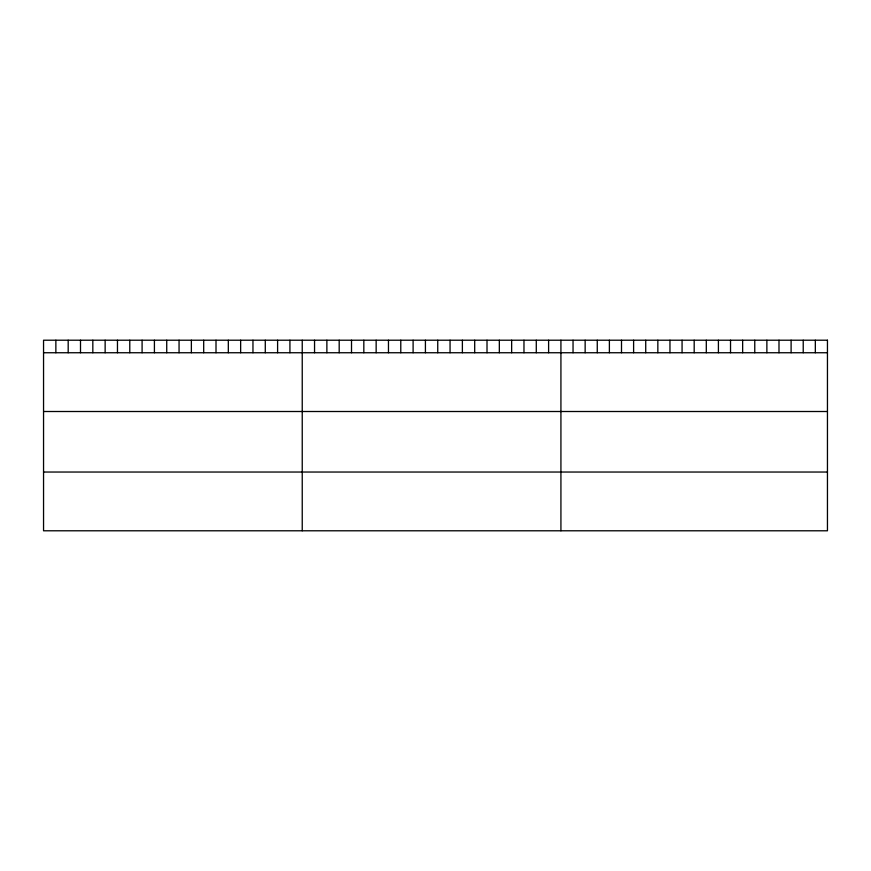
<?xml version="1.0" encoding="UTF-8"?>
<svg xmlns="http://www.w3.org/2000/svg" width="871" height="871" viewBox="0 0 871 871"><rect width="100%" height="100%" fill="white"/><g stroke="black" fill="none" stroke-linecap="round" stroke-linejoin="round"><path stroke-width="1.31" d="M43.55 352.744L827.45 352.744M43.55 411.504L827.45 411.504M43.55 472.038L827.45 472.038M815.332 340.213L815.332 352.744M803.225 340.213L803.225 352.744M791.108 340.213L791.108 352.744M778.99 340.213L778.99 352.744M766.872 340.213L766.872 352.744M754.765 340.213L754.765 352.744M742.647 340.213L742.647 352.744M730.529 340.213L730.529 352.744M718.412 340.213L718.412 352.744M706.305 340.213L706.305 352.744M694.187 340.213L694.187 352.744M682.069 340.213L682.069 352.744M669.962 340.213L669.962 352.744M657.845 340.213L657.845 352.744M645.727 340.213L645.727 352.744M633.609 340.213L633.609 352.744M621.502 340.213L621.502 352.744M609.384 340.213L609.384 352.744M597.266 340.213L597.266 352.744M585.149 340.213L585.149 352.744M573.042 340.213L573.042 352.744M560.924 340.213L560.924 530.787M548.61 340.213L548.61 352.744M536.286 340.213L536.286 352.744M523.972 340.213L523.972 352.744M511.647 340.213L511.647 352.744M499.333 340.213L499.333 352.744M487.009 340.213L487.009 352.744M474.695 340.213L474.695 352.744M462.381 340.213L462.381 352.744M450.057 340.213L450.057 352.744M437.743 340.213L437.743 352.744M425.418 340.213L425.418 352.744M413.104 340.213L413.104 352.744M400.78 340.213L400.78 352.744M388.466 340.213L388.466 352.744M376.152 340.213L376.152 352.744M363.828 340.213L363.828 352.744M351.514 340.213L351.514 352.744M339.189 340.213L339.189 352.744M326.875 340.213L326.875 352.744M314.551 340.213L314.551 352.744M302.237 340.213L302.237 530.787M289.923 340.213L289.923 352.744M277.599 340.213L277.599 352.744M265.285 340.213L265.285 352.744M252.96 340.213L252.96 352.744M240.646 340.213L240.646 352.744M228.322 340.213L228.322 352.744M216.008 340.213L216.008 352.744M203.694 340.213L203.694 352.744M191.37 340.213L191.37 352.744M179.056 340.213L179.056 352.744M166.731 340.213L166.731 352.744M154.417 340.213L154.417 352.744M142.093 340.213L142.093 352.744M129.779 340.213L129.779 352.744M117.465 340.213L117.465 352.744M105.141 340.213L105.141 352.744M92.827 340.213L92.827 352.744M80.502 340.213L80.502 352.744M68.188 340.213L68.188 352.744M55.864 340.213L55.864 352.744M827.45 340.213L43.55 340.213L43.55 530.787L827.45 530.787L827.45 340.213"/></g></svg>
